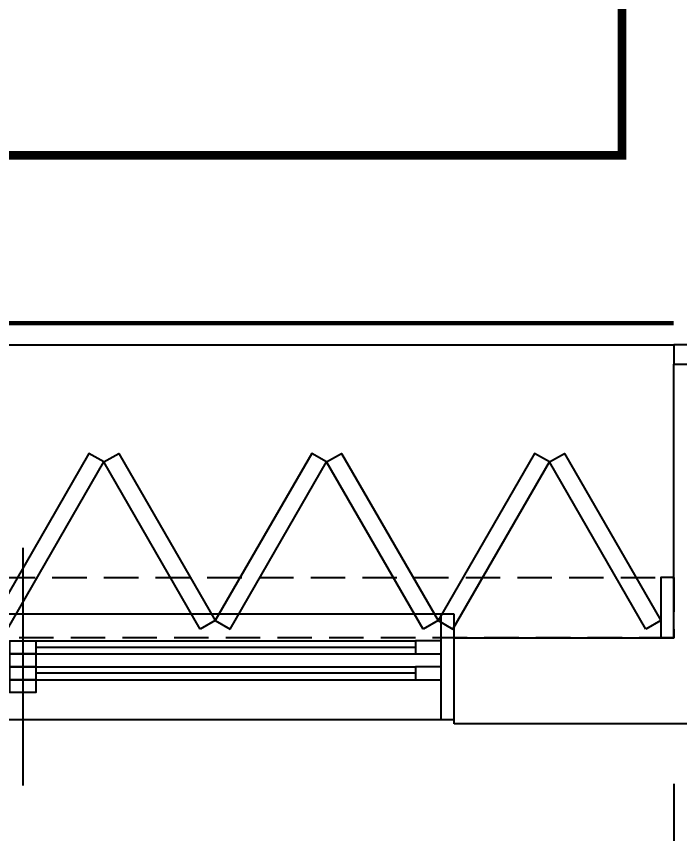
# Model space of a CAD drawing. Header units: millimetres. Extents: x 236955 to 308542, y 30900 to 88969.
# Drawn here: x 296332 to 297872, y 59755 to 61652 of the extents above; entities that cross this region are included whole.
import ezdxf

# ---------------------------------------------------------------- set-up
doc = ezdxf.new("R2010")
doc.units = ezdxf.units.MM
doc.header["$LTSCALE"] = 100
doc.header["$PDMODE"] = 3
for name, pattern in [('DH-HID2', [1.2, 0.8, -0.4]), ('HID', [2.3, 1.5, -0.8]), ('HID2', [1, 0.5, -0.5])]:
    doc.linetypes.add(name, pattern=pattern)
doc.layers.get('DEFPOINTS').update_dxf_attribs({"color": 248})
for name, color, linetype in [('03-WAL NEW', 3, 'Continuous'), ('06-LIGHT', 4, 'Continuous'), ('07-DIM WAL', 5, 'Continuous'), ('3.기호.계단선', 30, 'Continuous'), ('CEIL-LIGHT', 7, 'Continuous'), ('CO-BATH', 6, 'Continuous'), ('CO-DO-FR', 7, 'Continuous'), ('CO-DOOR', 8, 'Continuous'), ('F-WALL1', 2, 'Continuous'), ('F-WIN', 4, 'Continuous')]:
    doc.layers.add(name, color=color, linetype=linetype)
doc.styles.add('HY 울릉도 L', font='')
doc.styles.get('HY 울릉도 L').set_extended_font_data('HY울릉도L')
doc.dimstyles.new('60', dxfattribs={"dimscale": 60, "dimtxt": 2, "dimasz": 1, "dimexe": 1, "dimexo": 1, "dimgap": 1, "dimtad": 1, "dimdec": 0, "dimrnd": 0.05, "dimdsep": 46, "dimlunit": 6, "dimtxsty": 'HY 울릉도 L', "dimblk": 'ARCHTICK', "dimcen": 2.5, "dimdle": 1, "dimclrd": 133, "dimclre": 133, "dimclrt": 30, "dimadec": 0, "dimazin": 0, "dimtfac": 1, "dimtdec": 0, "dimtix": 1, "dimtmove": 2, "dimatfit": 3, "dimldrblk": 'ARCHTICK', "dimfxl": 1, "dimlwd": -1, "dimlwe": -1, "dimarcsym": 0})

# ---------------------------------------------------------------- blocks, each defined once
blk = doc.blocks.new('flooor')
at = {"layer": 'F-WALL1'}
blk.add_lwpolyline([(271548.6, 60009.5), (271548.6, 60209.5), (272058.6, 60209.5), (272058.6, 60844.5), (272253.6, 60844.5), (272253.6, 60552.5), (272253.6, 60209.5), (272263.6, 60209.5), (272263.6, 60009.5)], close=True, dxfattribs=at)
at = {"layer": 'F-WIN'}
for p, q in [((270547.1, 60417.9), (270547.1, 59866.1)), ((271548.6, 60264.5), (267165.6, 60264.5)), ((271518.6, 60019.5), (271518.6, 60264.5)), ((271548.6, 60019.5), (271548.6, 60264.5)), ((270577.1, 60202), (271458.6, 60202)), ((271458.6, 60187), (270577.1, 60187)), ((270577.1, 60172), (271458.6, 60172)), ((270577.1, 60142), (271458.6, 60142)), ((271458.6, 60127), (270577.1, 60127)), ((270577.1, 60112), (271458.6, 60112)), ((267165.6, 60019.5), (271548.6, 60019.5))]:
    blk.add_line(p, q, dxfattribs=at)
for points in [[(270577.1, 60202), (270577.1, 60172), (270517.1, 60172), (270517.1, 60202)], [(271458.6, 60202), (271458.6, 60172), (271518.6, 60172), (271518.6, 60202)], [(270577.1, 60172), (270577.1, 60142), (270517.1, 60142), (270517.1, 60172)], [(270577.1, 60142), (270577.1, 60112), (270517.1, 60112), (270517.1, 60142)], [(271458.6, 60142), (271458.6, 60112), (271518.6, 60112), (271518.6, 60142)], [(270577.1, 60112), (270577.1, 60082), (270517.1, 60082), (270517.1, 60112)]]:
    blk.add_lwpolyline(points, close=True, dxfattribs=at)
blk = doc.blocks.new('vjswjdjeh')
at = {"layer": '03-WAL NEW'}
blk.add_lwpolyline([(335047.2, 54292), (335242.2, 54292), (335242.2, 54337), (335047.2, 54337)], close=True, dxfattribs=at)
at = {"layer": 'CO-DO-FR', "color": 8}
blk.add_lwpolyline([(335047.2, 53797), (335017.2, 53797), (335017.2, 53657), (335047.2, 53657)], close=True, dxfattribs=at)
at = {"layer": 'CO-DOOR', "color": 8}
for points in [[(333499.9, 53677), (333723.9, 54065), (333689.3, 54085), (333465.3, 53697)], [(333947.9, 53677), (333723.9, 54065), (333758.6, 54085), (333982.6, 53697)], [(334017.2, 53677), (334241.2, 54065), (334206.6, 54085), (333982.6, 53697)], [(334465.2, 53677), (334241.2, 54065), (334275.9, 54085), (334499.9, 53697)], [(334534.5, 53677), (334758.5, 54065), (334723.9, 54085), (334499.9, 53697)], [(334982.5, 53677), (334758.5, 54065), (334793.2, 54085), (335017.2, 53697)]]:
    blk.add_lwpolyline(points, close=True, dxfattribs=at)
at = {"layer": 'CO-DOOR', "color": 8, "linetype": 'DH-HID2'}
blk.add_lwpolyline([(329644.2, 53797), (335047.2, 53797), (335047.2, 53657), (329644.2, 53657)], close=True, dxfattribs=at)
blk.add_blockref('flooor', (62988.6, -6552.5))
blk = doc.blocks.new('_ArchTick')
at = {"color": 0, "linetype": 'ByBlock', "const_width": 0.15}
blk.add_lwpolyline([(-0.5, -0.5), (0.5, 0.5)], dxfattribs=at)
blk = doc.blocks.new('*D128')
at = {"layer": '07-DIM WAL', "color": 133}
for p, q in [((292455.6, 59870), (292455.6, 58970)), ((297858.6, 59870), (297858.6, 58970)), ((297918.6, 59030), (292395.6, 59030))]:
    blk.add_line(p, q, dxfattribs=at)
at = {"layer": 'DEFPOINTS', "color": 0}
for p in [(292455.6, 59930), (297858.6, 59930), (292455.6, 59030)]:
    blk.add_point(p, dxfattribs=at)
at = {"layer": '07-DIM WAL', "color": 133, "xscale": 60, "yscale": 60, "zscale": 60, "rotation": 180}
blk.add_blockref('_ArchTick', (292455.6, 59030), dxfattribs=at)
at = {"layer": '07-DIM WAL', "color": 133, "xscale": 60, "yscale": 60, "zscale": 60}
blk.add_blockref('_ArchTick', (297858.6, 59030), dxfattribs=at)
at = {"layer": '07-DIM WAL', "color": 30, "insert": (295157.1, 59162), "char_height": 120, "attachment_point": 5, "style": 'HY 울릉도 L'}
blk.add_mtext('5,403', dxfattribs=at)

msp = doc.modelspace()

# ---------------------------------------------------------------- linework, layer by layer
at = {"layer": '06-LIGHT', "color": 10, "linetype": 'HID', "const_width": 10}
msp.add_lwpolyline([(292455.6, 60939.5), (297858.6, 60939.5)], dxfattribs=at)
at = {"layer": '3.기호.계단선', "color": 140, "linetype": 'HID2', "const_width": 20}
msp.add_lwpolyline([(290623.6, 60413.6), (290623.6, 61329.3), (297738.6, 61329.3), (297738.6, 62634.3), (300285.1, 62634.3)], dxfattribs=at)
at = {"layer": 'CEIL-LIGHT'}
msp.add_line((292455.6, 60889.5), (297858.6, 60889.5), dxfattribs=at)

# ---------------------------------------------------------------- block references
at = {"layer": 'CO-BATH'}
msp.add_blockref('vjswjdjeh', (-37188.6, 6552.5), dxfattribs=at)

# ---------------------------------------------------------------- dimensions: what is measured, and where the dimension line sits
at = {"layer": '07-DIM WAL'}
dim = msp.add_linear_dim(base=(292455.6, 59030), p1=(297858.6, 59930), p2=(292455.6, 59930), dimstyle='60', dxfattribs=at)
dim.commit()
dim.dimension.update_dxf_attribs({"geometry": '*D128', "text_midpoint": (295157.1, 59162)})

doc.saveas('drawing.dxf')
